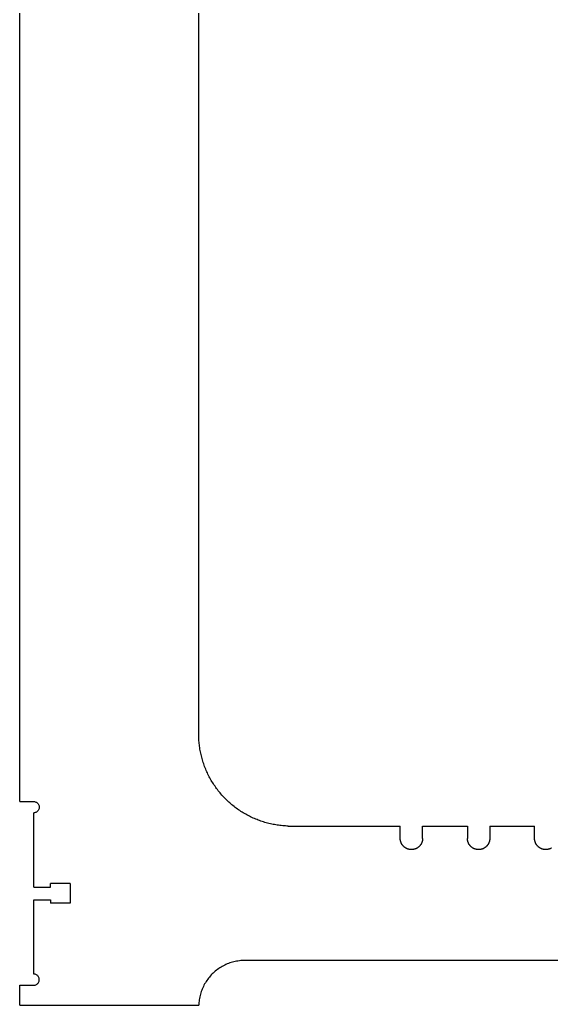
# Model space of a CAD drawing. Extents: x -54 to 50, y -44 to 48.
# Drawn here: x -27.79 to -15.92, y 4.07 to 26.07 of the extents above; entities that cross this region are included whole.
import ezdxf

# ---------------------------------------------------------------- set-up
doc = ezdxf.new("R2010")
doc.units = 0
doc.header["$MEASUREMENT"] = 0
doc.layers.get('0').update_dxf_attribs({"linetype": 'CONTINUOUS'})

msp = doc.modelspace()

# ---------------------------------------------------------------- linework, layer by layer
at = {"color": 3}
for p, q in [((-23.796, 10.066), (-23.796, 42.066)), ((-27.795, 8.614), (-27.795, 40.266)), ((-27.482, 6.704), (-27.482, 8.364)), ((-19.296, 7.791), (-19.296, 8.066)), ((-18.796, 7.791), (-18.796, 8.066)), ((-17.796, 8.066), (-17.796, 7.791)), ((-17.296, 8.066), (-17.296, 7.791)), ((-16.296, 7.791), (-16.296, 8.066)), ((-27.107, 6.704), (-27.107, 6.785)), ((-26.67, 6.785), (-26.67, 6.348)), ((-27.482, 4.764), (-27.482, 6.423)), ((-27.107, 6.423), (-27.107, 6.348)), ((-27.795, 4.066), (-27.795, 4.514))]:
    msp.add_line(p, q, dxfattribs=at)
for p, q in [((-23.795, 10.035), (-23.796, 10.066)), ((-23.793, 10.004), (-23.795, 10.035)), ((-23.791, 9.973), (-23.793, 10.004)), ((-23.789, 9.942), (-23.791, 9.973)), ((-23.786, 9.911), (-23.789, 9.942)), ((-23.782, 9.88), (-23.786, 9.911)), ((-23.778, 9.849), (-23.782, 9.88)), ((-23.774, 9.818), (-23.778, 9.849)), ((-23.769, 9.787), (-23.774, 9.818)), ((-23.764, 9.757), (-23.769, 9.787)), ((-23.758, 9.726), (-23.764, 9.757)), ((-23.752, 9.696), (-23.758, 9.726)), ((-23.745, 9.665), (-23.752, 9.696)), ((-23.738, 9.635), (-23.745, 9.665)), ((-23.73, 9.604), (-23.738, 9.635)), ((-23.722, 9.574), (-23.73, 9.604)), ((-23.713, 9.544), (-23.722, 9.574)), ((-23.704, 9.515), (-23.713, 9.544)), ((-23.695, 9.485), (-23.704, 9.515)), ((-23.685, 9.455), (-23.695, 9.485)), ((-23.675, 9.426), (-23.685, 9.455)), ((-23.664, 9.397), (-23.675, 9.426)), ((-23.653, 9.368), (-23.664, 9.397)), ((-23.641, 9.339), (-23.653, 9.368)), ((-23.629, 9.31), (-23.641, 9.339)), ((-23.616, 9.281), (-23.629, 9.31)), ((-23.603, 9.253), (-23.616, 9.281)), ((-23.59, 9.225), (-23.603, 9.253)), ((-23.576, 9.197), (-23.59, 9.225)), ((-23.562, 9.169), (-23.576, 9.197)), ((-23.547, 9.142), (-23.562, 9.169)), ((-23.532, 9.114), (-23.547, 9.142)), ((-23.516, 9.087), (-23.532, 9.114)), ((-23.501, 9.061), (-23.516, 9.087)), ((-23.484, 9.034), (-23.501, 9.061)), ((-23.468, 9.008), (-23.484, 9.034)), ((-23.45, 8.982), (-23.468, 9.008)), ((-23.433, 8.956), (-23.45, 8.982)), ((-23.415, 8.93), (-23.433, 8.956)), ((-23.397, 8.905), (-23.415, 8.93)), ((-23.378, 8.88), (-23.397, 8.905)), ((-23.359, 8.855), (-23.378, 8.88)), ((-23.34, 8.831), (-23.359, 8.855)), ((-23.32, 8.807), (-23.34, 8.831)), ((-23.3, 8.783), (-23.32, 8.807)), ((-27.482, 8.614), (-27.466, 8.612)), ((-27.466, 8.612), (-27.45, 8.609)), ((-27.45, 8.609), (-27.435, 8.604)), ((-27.435, 8.604), (-27.42, 8.597)), ((-27.42, 8.597), (-27.406, 8.588)), ((-27.406, 8.588), (-27.394, 8.577)), ((-23.279, 8.76), (-23.3, 8.783)), ((-23.258, 8.736), (-23.279, 8.76)), ((-23.237, 8.713), (-23.258, 8.736)), ((-23.216, 8.691), (-23.237, 8.713)), ((-23.194, 8.669), (-23.216, 8.691)), ((-23.172, 8.647), (-23.194, 8.669)), ((-23.149, 8.625), (-23.172, 8.647)), ((-23.126, 8.604), (-23.149, 8.625)), ((-23.103, 8.583), (-23.126, 8.604)), ((-23.079, 8.563), (-23.103, 8.583)), ((-27.466, 8.365), (-27.482, 8.364)), ((-27.45, 8.368), (-27.466, 8.365)), ((-27.435, 8.373), (-27.45, 8.368)), ((-27.42, 8.38), (-27.435, 8.373)), ((-27.406, 8.389), (-27.42, 8.38)), ((-27.394, 8.4), (-27.406, 8.389)), ((-27.394, 8.577), (-27.383, 8.565)), ((-27.383, 8.412), (-27.394, 8.4)), ((-27.383, 8.565), (-27.374, 8.551)), ((-27.374, 8.426), (-27.383, 8.412)), ((-27.374, 8.551), (-27.367, 8.536)), ((-27.367, 8.441), (-27.374, 8.426)), ((-27.367, 8.536), (-27.362, 8.521)), ((-27.362, 8.456), (-27.367, 8.441)), ((-27.362, 8.521), (-27.358, 8.505)), ((-27.358, 8.472), (-27.362, 8.456)), ((-27.358, 8.505), (-27.357, 8.489)), ((-27.357, 8.489), (-27.358, 8.472)), ((-23.056, 8.543), (-23.079, 8.563)), ((-23.032, 8.523), (-23.056, 8.543)), ((-23.007, 8.503), (-23.032, 8.523)), ((-22.982, 8.484), (-23.007, 8.503)), ((-22.957, 8.466), (-22.982, 8.484)), ((-22.932, 8.447), (-22.957, 8.466)), ((-22.907, 8.43), (-22.932, 8.447)), ((-22.881, 8.412), (-22.907, 8.43)), ((-22.855, 8.395), (-22.881, 8.412)), ((-22.828, 8.378), (-22.855, 8.395)), ((-22.802, 8.362), (-22.828, 8.378)), ((-22.775, 8.346), (-22.802, 8.362)), ((-22.748, 8.331), (-22.775, 8.346)), ((-22.721, 8.315), (-22.748, 8.331)), ((-22.693, 8.301), (-22.721, 8.315)), ((-22.666, 8.287), (-22.693, 8.301)), ((-22.638, 8.273), (-22.666, 8.287)), ((-22.609, 8.259), (-22.638, 8.273)), ((-22.581, 8.246), (-22.609, 8.259)), ((-22.553, 8.234), (-22.581, 8.246)), ((-22.524, 8.222), (-22.553, 8.234)), ((-22.495, 8.21), (-22.524, 8.222)), ((-22.466, 8.199), (-22.495, 8.21)), ((-22.437, 8.188), (-22.466, 8.199)), ((-22.407, 8.178), (-22.437, 8.188)), ((-22.378, 8.168), (-22.407, 8.178)), ((-22.348, 8.158), (-22.378, 8.168)), ((-22.318, 8.149), (-22.348, 8.158)), ((-22.288, 8.141), (-22.318, 8.149)), ((-22.258, 8.132), (-22.288, 8.141)), ((-22.228, 8.125), (-22.258, 8.132)), ((-22.197, 8.118), (-22.228, 8.125)), ((-22.167, 8.111), (-22.197, 8.118)), ((-22.136, 8.105), (-22.167, 8.111)), ((-22.106, 8.099), (-22.136, 8.105)), ((-22.075, 8.093), (-22.106, 8.099)), ((-22.044, 8.089), (-22.075, 8.093)), ((-22.013, 8.084), (-22.044, 8.089)), ((-21.983, 8.08), (-22.013, 8.084)), ((-21.952, 8.077), (-21.983, 8.08)), ((-21.92, 8.074), (-21.952, 8.077)), ((-21.889, 8.071), (-21.92, 8.074)), ((-21.858, 8.069), (-21.889, 8.071)), ((-21.827, 8.068), (-21.858, 8.069)), ((-21.796, 8.066), (-21.827, 8.068)), ((-19.296, 7.784), (-19.296, 7.791)), ((-19.296, 7.776), (-19.296, 7.784)), ((-19.295, 7.768), (-19.296, 7.776)), ((-19.294, 7.76), (-19.295, 7.768)), ((-19.293, 7.752), (-19.294, 7.76)), ((-19.292, 7.745), (-19.293, 7.752)), ((-19.29, 7.737), (-19.292, 7.745)), ((-19.288, 7.729), (-19.29, 7.737)), ((-19.286, 7.722), (-19.288, 7.729)), ((-19.284, 7.714), (-19.286, 7.722)), ((-19.281, 7.707), (-19.284, 7.714)), ((-19.278, 7.699), (-19.281, 7.707)), ((-18.811, 7.707), (-18.814, 7.699)), ((-18.808, 7.714), (-18.811, 7.707)), ((-18.806, 7.722), (-18.808, 7.714)), ((-18.804, 7.729), (-18.806, 7.722)), ((-18.802, 7.737), (-18.804, 7.729)), ((-18.8, 7.745), (-18.802, 7.737)), ((-18.799, 7.752), (-18.8, 7.745)), ((-18.798, 7.76), (-18.799, 7.752)), ((-18.797, 7.768), (-18.798, 7.76)), ((-18.796, 7.784), (-18.797, 7.776)), ((-18.797, 7.776), (-18.797, 7.768)), ((-18.796, 7.791), (-18.796, 7.784)), ((-17.796, 7.784), (-17.796, 7.791)), ((-17.796, 7.776), (-17.796, 7.784)), ((-17.795, 7.768), (-17.796, 7.776)), ((-17.794, 7.76), (-17.795, 7.768)), ((-17.793, 7.752), (-17.794, 7.76)), ((-17.792, 7.745), (-17.793, 7.752)), ((-17.79, 7.737), (-17.792, 7.745)), ((-17.788, 7.729), (-17.79, 7.737)), ((-17.786, 7.722), (-17.788, 7.729)), ((-17.784, 7.714), (-17.786, 7.722)), ((-17.781, 7.707), (-17.784, 7.714)), ((-17.778, 7.699), (-17.781, 7.707)), ((-17.311, 7.707), (-17.314, 7.699)), ((-17.308, 7.714), (-17.311, 7.707)), ((-17.306, 7.722), (-17.308, 7.714)), ((-17.304, 7.729), (-17.306, 7.722)), ((-17.302, 7.737), (-17.304, 7.729)), ((-17.3, 7.745), (-17.302, 7.737)), ((-17.299, 7.752), (-17.3, 7.745)), ((-17.298, 7.76), (-17.299, 7.752)), ((-17.297, 7.768), (-17.298, 7.76)), ((-17.296, 7.784), (-17.297, 7.776)), ((-17.297, 7.776), (-17.297, 7.768)), ((-17.296, 7.791), (-17.296, 7.784)), ((-16.296, 7.784), (-16.296, 7.791)), ((-16.296, 7.776), (-16.296, 7.784)), ((-16.295, 7.768), (-16.296, 7.776)), ((-16.294, 7.76), (-16.295, 7.768)), ((-16.293, 7.752), (-16.294, 7.76)), ((-16.292, 7.745), (-16.293, 7.752)), ((-16.29, 7.737), (-16.292, 7.745)), ((-16.288, 7.729), (-16.29, 7.737)), ((-16.286, 7.722), (-16.288, 7.729)), ((-16.284, 7.714), (-16.286, 7.722)), ((-16.281, 7.707), (-16.284, 7.714)), ((-16.278, 7.699), (-16.281, 7.707)), ((-19.275, 7.692), (-19.278, 7.699)), ((-19.272, 7.685), (-19.275, 7.692)), ((-19.269, 7.678), (-19.272, 7.685)), ((-19.265, 7.671), (-19.269, 7.678)), ((-19.261, 7.664), (-19.265, 7.671)), ((-19.257, 7.658), (-19.261, 7.664)), ((-19.253, 7.651), (-19.257, 7.658)), ((-19.248, 7.645), (-19.253, 7.651)), ((-19.244, 7.638), (-19.248, 7.645)), ((-19.239, 7.632), (-19.244, 7.638)), ((-19.234, 7.626), (-19.239, 7.632)), ((-19.228, 7.62), (-19.234, 7.626)), ((-19.223, 7.615), (-19.228, 7.62)), ((-19.217, 7.609), (-19.223, 7.615)), ((-19.211, 7.604), (-19.217, 7.609)), ((-19.205, 7.599), (-19.211, 7.604)), ((-19.199, 7.594), (-19.205, 7.599)), ((-19.193, 7.589), (-19.199, 7.594)), ((-19.187, 7.585), (-19.193, 7.589)), ((-19.18, 7.58), (-19.187, 7.585)), ((-19.173, 7.576), (-19.18, 7.58)), ((-19.166, 7.572), (-19.173, 7.576)), ((-19.16, 7.569), (-19.166, 7.572)), ((-19.152, 7.565), (-19.16, 7.569)), ((-19.145, 7.562), (-19.152, 7.565)), ((-19.138, 7.559), (-19.145, 7.562)), ((-19.131, 7.556), (-19.138, 7.559)), ((-19.123, 7.554), (-19.131, 7.556)), ((-19.116, 7.551), (-19.123, 7.554)), ((-19.108, 7.549), (-19.116, 7.551)), ((-19.101, 7.548), (-19.108, 7.549)), ((-19.093, 7.546), (-19.101, 7.548)), ((-19.085, 7.545), (-19.093, 7.546)), ((-19.077, 7.543), (-19.085, 7.545)), ((-19.07, 7.543), (-19.077, 7.543)), ((-19.062, 7.542), (-19.07, 7.543)), ((-19.054, 7.542), (-19.062, 7.542)), ((-19.046, 7.541), (-19.054, 7.542)), ((-19.038, 7.542), (-19.046, 7.541)), ((-19.03, 7.542), (-19.038, 7.542)), ((-19.022, 7.543), (-19.03, 7.542)), ((-19.015, 7.543), (-19.022, 7.543)), ((-19.007, 7.545), (-19.015, 7.543)), ((-18.999, 7.546), (-19.007, 7.545)), ((-18.991, 7.548), (-18.999, 7.546)), ((-18.984, 7.549), (-18.991, 7.548)), ((-18.976, 7.551), (-18.984, 7.549)), ((-18.969, 7.554), (-18.976, 7.551)), ((-18.961, 7.556), (-18.969, 7.554)), ((-18.954, 7.559), (-18.961, 7.556)), ((-18.947, 7.562), (-18.954, 7.559)), ((-18.94, 7.565), (-18.947, 7.562)), ((-18.933, 7.569), (-18.94, 7.565)), ((-18.926, 7.572), (-18.933, 7.569)), ((-18.919, 7.576), (-18.926, 7.572)), ((-18.912, 7.58), (-18.919, 7.576)), ((-18.905, 7.585), (-18.912, 7.58)), ((-18.899, 7.589), (-18.905, 7.585)), ((-18.893, 7.594), (-18.899, 7.589)), ((-18.887, 7.599), (-18.893, 7.594)), ((-18.881, 7.604), (-18.887, 7.599)), ((-18.875, 7.609), (-18.881, 7.604)), ((-18.869, 7.615), (-18.875, 7.609)), ((-18.864, 7.62), (-18.869, 7.615)), ((-18.858, 7.626), (-18.864, 7.62)), ((-18.853, 7.632), (-18.858, 7.626)), ((-18.848, 7.638), (-18.853, 7.632)), ((-18.844, 7.645), (-18.848, 7.638)), ((-18.839, 7.651), (-18.844, 7.645)), ((-18.835, 7.658), (-18.839, 7.651)), ((-18.831, 7.664), (-18.835, 7.658)), ((-18.827, 7.671), (-18.831, 7.664)), ((-18.823, 7.678), (-18.827, 7.671)), ((-18.82, 7.685), (-18.823, 7.678)), ((-18.817, 7.692), (-18.82, 7.685)), ((-18.814, 7.699), (-18.817, 7.692)), ((-17.775, 7.692), (-17.778, 7.699)), ((-17.772, 7.685), (-17.775, 7.692)), ((-17.769, 7.678), (-17.772, 7.685)), ((-17.765, 7.671), (-17.769, 7.678)), ((-17.761, 7.664), (-17.765, 7.671)), ((-17.757, 7.658), (-17.761, 7.664)), ((-17.753, 7.651), (-17.757, 7.658)), ((-17.748, 7.645), (-17.753, 7.651)), ((-17.744, 7.638), (-17.748, 7.645)), ((-17.739, 7.632), (-17.744, 7.638)), ((-17.734, 7.626), (-17.739, 7.632)), ((-17.728, 7.62), (-17.734, 7.626)), ((-17.723, 7.615), (-17.728, 7.62)), ((-17.717, 7.609), (-17.723, 7.615)), ((-17.711, 7.604), (-17.717, 7.609)), ((-17.705, 7.599), (-17.711, 7.604)), ((-17.699, 7.594), (-17.705, 7.599)), ((-17.693, 7.589), (-17.699, 7.594)), ((-17.687, 7.585), (-17.693, 7.589)), ((-17.68, 7.58), (-17.687, 7.585)), ((-17.673, 7.576), (-17.68, 7.58)), ((-17.666, 7.572), (-17.673, 7.576)), ((-17.66, 7.569), (-17.666, 7.572)), ((-17.652, 7.565), (-17.66, 7.569)), ((-17.645, 7.562), (-17.652, 7.565)), ((-17.638, 7.559), (-17.645, 7.562)), ((-17.631, 7.556), (-17.638, 7.559)), ((-17.623, 7.554), (-17.631, 7.556)), ((-17.616, 7.551), (-17.623, 7.554)), ((-17.608, 7.549), (-17.616, 7.551)), ((-17.601, 7.548), (-17.608, 7.549)), ((-17.593, 7.546), (-17.601, 7.548)), ((-17.585, 7.545), (-17.593, 7.546)), ((-17.577, 7.543), (-17.585, 7.545)), ((-17.57, 7.543), (-17.577, 7.543)), ((-17.562, 7.542), (-17.57, 7.543)), ((-17.554, 7.542), (-17.562, 7.542)), ((-17.546, 7.541), (-17.554, 7.542)), ((-17.538, 7.542), (-17.546, 7.541)), ((-17.53, 7.542), (-17.538, 7.542)), ((-17.522, 7.543), (-17.53, 7.542)), ((-17.515, 7.543), (-17.522, 7.543)), ((-17.507, 7.545), (-17.515, 7.543)), ((-17.499, 7.546), (-17.507, 7.545)), ((-17.491, 7.548), (-17.499, 7.546)), ((-17.484, 7.549), (-17.491, 7.548)), ((-17.476, 7.551), (-17.484, 7.549)), ((-17.469, 7.554), (-17.476, 7.551)), ((-17.461, 7.556), (-17.469, 7.554)), ((-17.454, 7.559), (-17.461, 7.556)), ((-17.447, 7.562), (-17.454, 7.559)), ((-17.44, 7.565), (-17.447, 7.562)), ((-17.433, 7.569), (-17.44, 7.565)), ((-17.426, 7.572), (-17.433, 7.569)), ((-17.419, 7.576), (-17.426, 7.572)), ((-17.412, 7.58), (-17.419, 7.576)), ((-17.405, 7.585), (-17.412, 7.58)), ((-17.399, 7.589), (-17.405, 7.585)), ((-17.393, 7.594), (-17.399, 7.589)), ((-17.387, 7.599), (-17.393, 7.594)), ((-17.381, 7.604), (-17.387, 7.599)), ((-17.375, 7.609), (-17.381, 7.604)), ((-17.369, 7.615), (-17.375, 7.609)), ((-17.364, 7.62), (-17.369, 7.615)), ((-17.358, 7.626), (-17.364, 7.62)), ((-17.353, 7.632), (-17.358, 7.626)), ((-17.348, 7.638), (-17.353, 7.632)), ((-17.344, 7.645), (-17.348, 7.638)), ((-17.339, 7.651), (-17.344, 7.645)), ((-17.335, 7.658), (-17.339, 7.651)), ((-17.331, 7.664), (-17.335, 7.658)), ((-17.327, 7.671), (-17.331, 7.664)), ((-17.323, 7.678), (-17.327, 7.671)), ((-17.32, 7.685), (-17.323, 7.678)), ((-17.317, 7.692), (-17.32, 7.685)), ((-17.314, 7.699), (-17.317, 7.692)), ((-16.275, 7.692), (-16.278, 7.699)), ((-16.272, 7.685), (-16.275, 7.692)), ((-16.269, 7.678), (-16.272, 7.685)), ((-16.265, 7.671), (-16.269, 7.678)), ((-16.261, 7.664), (-16.265, 7.671)), ((-16.257, 7.658), (-16.261, 7.664)), ((-16.253, 7.651), (-16.257, 7.658)), ((-16.248, 7.645), (-16.253, 7.651)), ((-16.244, 7.638), (-16.248, 7.645)), ((-16.239, 7.632), (-16.244, 7.638)), ((-16.234, 7.626), (-16.239, 7.632)), ((-16.228, 7.62), (-16.234, 7.626)), ((-16.223, 7.615), (-16.228, 7.62)), ((-16.217, 7.609), (-16.223, 7.615)), ((-16.211, 7.604), (-16.217, 7.609)), ((-16.205, 7.599), (-16.211, 7.604)), ((-16.199, 7.594), (-16.205, 7.599)), ((-16.193, 7.589), (-16.199, 7.594)), ((-16.187, 7.585), (-16.193, 7.589)), ((-16.18, 7.58), (-16.187, 7.585)), ((-16.173, 7.576), (-16.18, 7.58)), ((-16.166, 7.572), (-16.173, 7.576)), ((-16.16, 7.569), (-16.166, 7.572)), ((-16.152, 7.565), (-16.16, 7.569)), ((-16.145, 7.562), (-16.152, 7.565)), ((-16.138, 7.559), (-16.145, 7.562)), ((-16.131, 7.556), (-16.138, 7.559)), ((-16.123, 7.554), (-16.131, 7.556)), ((-16.116, 7.551), (-16.123, 7.554)), ((-16.108, 7.549), (-16.116, 7.551)), ((-16.101, 7.548), (-16.108, 7.549)), ((-16.093, 7.546), (-16.101, 7.548)), ((-16.085, 7.545), (-16.093, 7.546)), ((-16.077, 7.543), (-16.085, 7.545)), ((-16.07, 7.543), (-16.077, 7.543)), ((-16.062, 7.542), (-16.07, 7.543)), ((-16.054, 7.542), (-16.062, 7.542)), ((-16.046, 7.541), (-16.054, 7.542)), ((-16.038, 7.542), (-16.046, 7.541)), ((-16.03, 7.542), (-16.038, 7.542)), ((-16.022, 7.543), (-16.03, 7.542)), ((-16.015, 7.543), (-16.022, 7.543)), ((-16.007, 7.545), (-16.015, 7.543)), ((-15.999, 7.546), (-16.007, 7.545)), ((-15.991, 7.548), (-15.999, 7.546)), ((-15.984, 7.549), (-15.991, 7.548)), ((-15.976, 7.551), (-15.984, 7.549)), ((-15.969, 7.554), (-15.976, 7.551)), ((-15.961, 7.556), (-15.969, 7.554)), ((-15.954, 7.559), (-15.961, 7.556)), ((-15.947, 7.562), (-15.954, 7.559)), ((-15.94, 7.565), (-15.947, 7.562)), ((-15.933, 7.569), (-15.94, 7.565)), ((-15.926, 7.572), (-15.933, 7.569)), ((-15.919, 7.576), (-15.926, 7.572)), ((-22.858, 5.063), (-22.889, 5.06)), ((-22.827, 5.065), (-22.858, 5.063)), ((-22.796, 5.066), (-22.827, 5.065)), ((-23.402, 4.848), (-23.426, 4.828)), ((-23.377, 4.867), (-23.402, 4.848)), ((-23.351, 4.885), (-23.377, 4.867)), ((-23.325, 4.902), (-23.351, 4.885)), ((-23.299, 4.919), (-23.325, 4.902)), ((-23.272, 4.934), (-23.299, 4.919)), ((-23.245, 4.949), (-23.272, 4.934)), ((-23.217, 4.963), (-23.245, 4.949)), ((-23.189, 4.977), (-23.217, 4.963)), ((-23.16, 4.989), (-23.189, 4.977)), ((-23.131, 5), (-23.16, 4.989)), ((-23.102, 5.011), (-23.131, 5)), ((-23.072, 5.021), (-23.102, 5.011)), ((-23.042, 5.029), (-23.072, 5.021)), ((-23.012, 5.037), (-23.042, 5.029)), ((-22.981, 5.044), (-23.012, 5.037)), ((-22.951, 5.05), (-22.981, 5.044)), ((-22.92, 5.055), (-22.951, 5.05)), ((-22.889, 5.06), (-22.92, 5.055)), ((-27.466, 4.762), (-27.482, 4.764)), ((-27.45, 4.759), (-27.466, 4.762)), ((-27.435, 4.754), (-27.45, 4.759)), ((-27.42, 4.747), (-27.435, 4.754)), ((-27.406, 4.738), (-27.42, 4.747)), ((-27.394, 4.727), (-27.406, 4.738)), ((-27.383, 4.715), (-27.394, 4.727)), ((-27.374, 4.701), (-27.383, 4.715)), ((-27.367, 4.686), (-27.374, 4.701)), ((-27.362, 4.671), (-27.367, 4.686)), ((-27.358, 4.655), (-27.362, 4.671)), ((-27.362, 4.606), (-27.358, 4.622)), ((-27.357, 4.639), (-27.358, 4.655)), ((-27.358, 4.622), (-27.357, 4.639)), ((-23.614, 4.622), (-23.632, 4.596)), ((-23.596, 4.647), (-23.614, 4.622)), ((-23.577, 4.672), (-23.596, 4.647)), ((-23.558, 4.696), (-23.577, 4.672)), ((-23.538, 4.72), (-23.558, 4.696)), ((-23.517, 4.743), (-23.538, 4.72)), ((-23.495, 4.765), (-23.517, 4.743)), ((-23.472, 4.787), (-23.495, 4.765)), ((-23.449, 4.808), (-23.472, 4.787)), ((-23.426, 4.828), (-23.449, 4.808)), ((-27.482, 4.514), (-27.466, 4.515)), ((-27.466, 4.515), (-27.45, 4.518)), ((-27.45, 4.518), (-27.435, 4.523)), ((-27.435, 4.523), (-27.42, 4.53)), ((-27.42, 4.53), (-27.406, 4.539)), ((-27.406, 4.539), (-27.394, 4.55)), ((-27.394, 4.55), (-27.383, 4.562)), ((-27.383, 4.562), (-27.374, 4.576)), ((-27.374, 4.576), (-27.367, 4.591)), ((-27.367, 4.591), (-27.362, 4.606)), ((-23.73, 4.401), (-23.74, 4.372)), ((-23.718, 4.43), (-23.73, 4.401)), ((-23.706, 4.459), (-23.718, 4.43)), ((-23.693, 4.487), (-23.706, 4.459)), ((-23.679, 4.515), (-23.693, 4.487)), ((-23.664, 4.543), (-23.679, 4.515)), ((-23.648, 4.569), (-23.664, 4.543)), ((-23.632, 4.596), (-23.648, 4.569)), ((-23.785, 4.191), (-23.789, 4.16)), ((-23.78, 4.221), (-23.785, 4.191)), ((-23.774, 4.252), (-23.78, 4.221)), ((-23.767, 4.282), (-23.774, 4.252)), ((-23.759, 4.313), (-23.767, 4.282)), ((-23.75, 4.342), (-23.759, 4.313)), ((-23.74, 4.372), (-23.75, 4.342)), ((-23.795, 4.098), (-23.796, 4.067)), ((-23.792, 4.129), (-23.795, 4.098)), ((-23.789, 4.16), (-23.792, 4.129))]:
    msp.add_line(p, q)
at = {"color": 1}
for p, q in [((-27.795, 8.614), (-27.482, 8.614)), ((-21.796, 8.066), (-19.296, 8.066)), ((-18.796, 8.066), (-17.796, 8.066)), ((-17.296, 8.066), (-16.296, 8.066)), ((-27.482, 6.704), (-27.107, 6.704)), ((-26.67, 6.785), (-27.107, 6.785)), ((-27.482, 6.423), (-27.107, 6.423)), ((-26.67, 6.348), (-27.107, 6.348)), ((-7.797, 5.066), (-22.796, 5.066)), ((-27.795, 4.514), (-27.482, 4.514)), ((-27.795, 4.066), (-23.796, 4.067))]:
    msp.add_line(p, q, dxfattribs=at)

doc.saveas('drawing.dxf')
